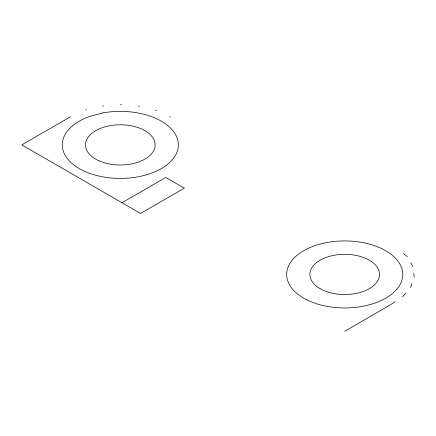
<?xml version="1.0" encoding="UTF-8"?>
<svg xmlns="http://www.w3.org/2000/svg" width="436" height="436" viewBox="0 0 436 436"><rect width="100%" height="100%" fill="white"/><g stroke="black" fill="none" stroke-linecap="round" stroke-linejoin="round"><path stroke-width="0.65" d="M410.603 287.482L411.993 283.498M402.51 296.883L405.654 293.232M395.174 301.685L390.482 304.759L344.707 331.316M70.474 116.794L21.8 144.894L140.566 213.46L184.346 188.183L165.74 177.436L121.955 202.718M85.788 110.052L86.677 109.676M102.585 106.079L103.61 105.85M120.587 104.754L121.682 104.684M138.577 106.161L139.662 106.259M155.314 110.21L156.322 110.466M169.669 116.625L170.525 117.017M403.409 253.403L407.268 256.76M410.837 262.886L413.061 266.712M413.764 273.149L414.2 277.187M102.901 112.919L89.162 116.614A58.048 33.512 0 0 0 89.08 173.141A58.048 33.512 0 0 0 177.861 149.297A58.048 33.512 0 0 0 102.901 112.919M99.185 160.879A34.831 20.111 0 0 0 154.856 147.461A34.831 20.111 0 0 0 106.896 126.336A34.831 20.111 0 0 0 99.185 160.879M306.764 299.81A58.048 33.512 0 0 0 401.725 280.73A58.048 33.512 0 0 0 325.621 242.792A58.048 33.512 0 0 0 306.764 299.81M320.079 288.659A34.831 20.111 0 0 0 378.35 279.645A34.831 20.111 0 0 0 335.693 255.016A34.831 20.111 0 0 0 320.079 288.659"/></g></svg>
